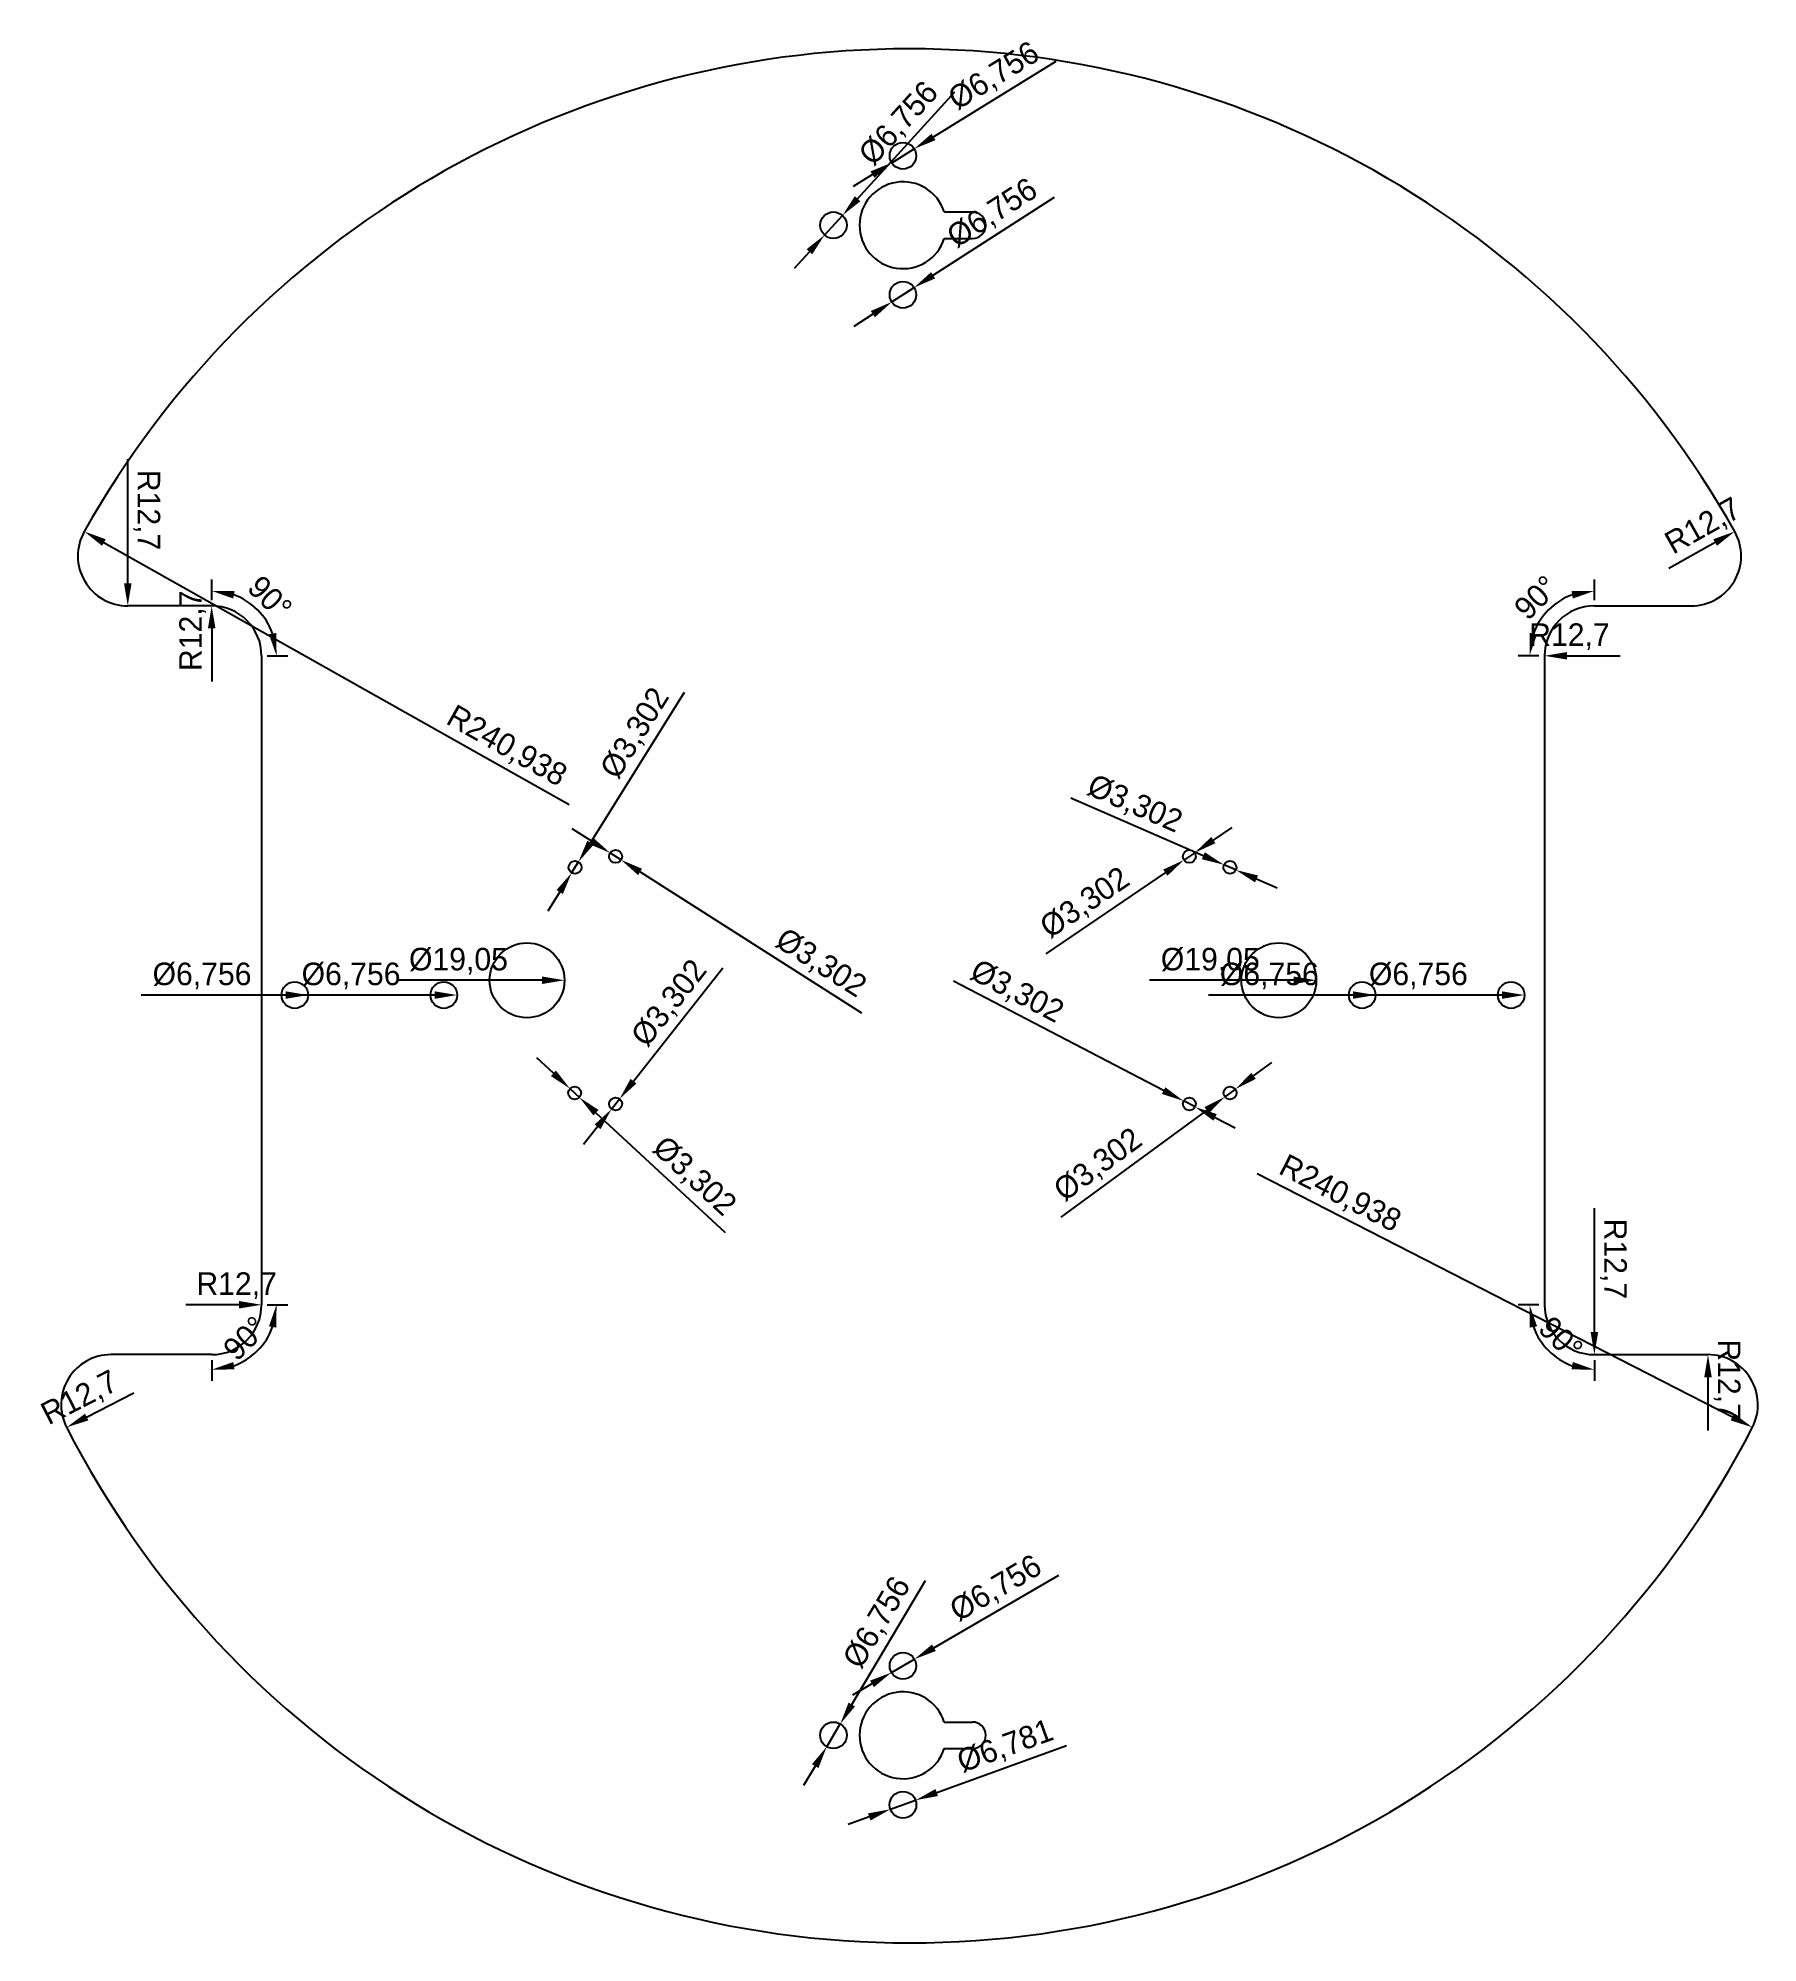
# Model space of a CAD drawing. Header units: millimetres. Extents: x 162 to 600, y -729 to -244.
import ezdxf

# ---------------------------------------------------------------- set-up
doc = ezdxf.new("R2010")
doc.units = ezdxf.units.MM
doc.layers.add('Dimensions', color=7, linetype='Continuous')
doc.layers.add('Sketch plane 01', color=7, linetype='Continuous')
doc.dimstyles.new('ISO-25', dxfattribs={"dimtxt": 2.5, "dimasz": 2.5, "dimexe": 1.25, "dimexo": 0.625, "dimtad": 1, "dimtxsty": 'Standard', "dimcen": 2.5, "dimadec": 0, "dimazin": 0, "dimtfac": 1, "dimtmove": 0, "dimatfit": 3, "dimfxl": 1, "dimarcsym": 0})

# ---------------------------------------------------------------- blocks, each defined once
blk = doc.blocks.new('*D1')
at = {"layer": 'Defpoints', "color": 0}
for p in [(173.93, -370.01), (383.92, -488.15)]:
    blk.add_point(p, dxfattribs=at)
at = {"layer": 'Dimensions', "color": 140, "lineweight": -2}
blk.add_line((178.93, -372.82), (297.31, -439.43), dxfattribs=at)
at = {"layer": 'Dimensions', "color": 140}
blk.add_solid([(179.4, -371.99), (178.46, -373.66), (173.93, -370.01)], dxfattribs=at)
at = {"layer": 'Dimensions', "color": 140, "insert": (281.3, -424.86), "char_height": 5.737, "attachment_point": 5, "rotation": 330.6365}
blk.add_mtext('R240,938', dxfattribs=at)
blk = doc.blocks.new('*D2')
at = {"layer": 'Defpoints', "color": 0}
for p in [(180.74, -592.14), (169.44, -597.92)]:
    blk.add_point(p, dxfattribs=at)
at = {"layer": 'Dimensions', "color": 140, "lineweight": -2}
blk.add_line((174.54, -595.31), (186.58, -589.15), dxfattribs=at)
at = {"layer": 'Dimensions', "color": 140}
blk.add_solid([(174.11, -594.46), (174.98, -596.16), (169.44, -597.92)], dxfattribs=at)
at = {"layer": 'Dimensions', "color": 140, "insert": (172.88, -590.71), "char_height": 5.737, "attachment_point": 5, "rotation": 27.1031}
blk.add_mtext('R12,7', dxfattribs=at)
blk = doc.blocks.new('*D3')
at = {"layer": 'Defpoints', "color": 0}
for p in [(185, -376.24), (185, -388.94)]:
    blk.add_point(p, dxfattribs=at)
at = {"layer": 'Dimensions', "color": 140, "lineweight": -2}
blk.add_line((185, -383.2), (185, -351.65), dxfattribs=at)
at = {"layer": 'Dimensions', "color": 140}
blk.add_solid([(184.04, -383.2), (185.96, -383.2), (185, -388.94)], dxfattribs=at)
at = {"layer": 'Dimensions', "color": 140, "insert": (189.85, -364.56), "char_height": 5.737, "attachment_point": 5, "rotation": 270}
blk.add_mtext('R12,7', dxfattribs=at)
blk = doc.blocks.new('*D4')
at = {"layer": 'Defpoints', "color": 0}
for p in [(545.48, -401.64), (558.18, -401.64)]:
    blk.add_point(p, dxfattribs=at)
at = {"layer": 'Dimensions', "color": 140, "lineweight": -2}
blk.add_line((551.22, -401.64), (564.74, -401.64), dxfattribs=at)
at = {"layer": 'Dimensions', "color": 140}
blk.add_solid([(551.22, -400.68), (551.22, -402.59), (545.48, -401.64)], dxfattribs=at)
at = {"layer": 'Dimensions', "color": 140, "insert": (551.83, -396.79), "char_height": 5.737, "attachment_point": 5}
blk.add_mtext('R12,7', dxfattribs=at)
blk = doc.blocks.new('*D5')
at = {"layer": 'Defpoints', "color": 0}
for p in [(593.9, -370.01), (582.83, -376.24)]:
    blk.add_point(p, dxfattribs=at)
at = {"layer": 'Dimensions', "color": 140, "lineweight": -2}
blk.add_line((588.9, -372.82), (577.12, -379.45), dxfattribs=at)
at = {"layer": 'Dimensions', "color": 140}
blk.add_solid([(589.37, -373.66), (588.43, -371.99), (593.9, -370.01)], dxfattribs=at)
at = {"layer": 'Dimensions', "color": 140, "insert": (585.99, -368.9), "char_height": 5.737, "attachment_point": 5, "rotation": 29.3635}
blk.add_mtext('R12,7', dxfattribs=at)
blk = doc.blocks.new('*D6')
at = {"layer": 'Defpoints', "color": 0}
for p in [(558.18, -566.74), (558.18, -579.44)]:
    blk.add_point(p, dxfattribs=at)
at = {"layer": 'Dimensions', "color": 140, "lineweight": -2}
blk.add_line((558.18, -573.7), (558.18, -542.15), dxfattribs=at)
at = {"layer": 'Dimensions', "color": 140}
blk.add_solid([(557.23, -573.7), (559.14, -573.7), (558.18, -579.44)], dxfattribs=at)
at = {"layer": 'Dimensions', "color": 140, "insert": (563.03, -555.06), "char_height": 5.737, "attachment_point": 5, "rotation": 270}
blk.add_mtext('R12,7', dxfattribs=at)
blk = doc.blocks.new('*D7')
at = {"layer": 'Defpoints', "color": 0}
for p in [(383.92, -488.15), (598.4, -597.92)]:
    blk.add_point(p, dxfattribs=at)
at = {"layer": 'Dimensions', "color": 140, "lineweight": -2}
blk.add_line((593.29, -595.31), (472.37, -533.42), dxfattribs=at)
at = {"layer": 'Dimensions', "color": 140}
blk.add_solid([(592.85, -596.16), (593.72, -594.46), (598.4, -597.92)], dxfattribs=at)
at = {"layer": 'Dimensions', "color": 140, "insert": (493.36, -538.72), "char_height": 5.737, "attachment_point": 5, "rotation": 332.8969}
blk.add_mtext('R240,938', dxfattribs=at)
blk = doc.blocks.new('*D8')
at = {"layer": 'Defpoints', "color": 0}
for p in [(587.09, -579.44), (587.09, -592.14)]:
    blk.add_point(p, dxfattribs=at)
at = {"layer": 'Dimensions', "color": 140, "lineweight": -2}
blk.add_line((587.09, -585.17), (587.09, -598.69), dxfattribs=at)
at = {"layer": 'Dimensions', "color": 140}
blk.add_solid([(588.05, -585.17), (586.13, -585.17), (587.09, -579.44)], dxfattribs=at)
at = {"layer": 'Dimensions', "color": 140, "insert": (591.94, -585.79), "char_height": 5.737, "attachment_point": 5, "rotation": 270}
blk.add_mtext('R12,7', dxfattribs=at)
blk = doc.blocks.new('*D9')
at = {"layer": 'Defpoints', "color": 0}
for p in [(206.35, -388.94), (206.35, -401.64)]:
    blk.add_point(p, dxfattribs=at)
at = {"layer": 'Dimensions', "color": 140, "lineweight": -2}
blk.add_line((206.35, -394.67), (206.35, -408.19), dxfattribs=at)
at = {"layer": 'Dimensions', "color": 140}
blk.add_solid([(207.31, -394.67), (205.4, -394.67), (206.35, -388.94)], dxfattribs=at)
at = {"layer": 'Dimensions', "color": 140, "insert": (201.5, -395.29), "char_height": 5.737, "attachment_point": 5, "rotation": 90}
blk.add_mtext('R12,7', dxfattribs=at)
blk = doc.blocks.new('*D10')
at = {"layer": 'Defpoints', "color": 0}
for p in [(206.35, -566.74), (219.05, -566.74)]:
    blk.add_point(p, dxfattribs=at)
at = {"layer": 'Dimensions', "color": 140, "lineweight": -2}
blk.add_line((213.32, -566.74), (199.79, -566.74), dxfattribs=at)
at = {"layer": 'Dimensions', "color": 140}
blk.add_solid([(213.32, -567.69), (213.32, -565.78), (219.05, -566.74)], dxfattribs=at)
at = {"layer": 'Dimensions', "color": 140, "insert": (212.7, -561.89), "char_height": 5.737, "attachment_point": 5}
blk.add_mtext('R12,7', dxfattribs=at)
blk = doc.blocks.new('*D11')
at = {"layer": 'Defpoints', "color": 0}
for p in [(466.83, -511.89), (464.16, -513.84)]:
    blk.add_point(p, dxfattribs=at)
at = {"layer": 'Dimensions', "color": 140, "lineweight": -2}
for p, q in [((471.45, -508.5), (476.08, -505.1)), ((466.83, -511.89), (464.16, -513.84)), ((459.54, -517.23), (422.43, -544.43))]:
    blk.add_line(p, q, dxfattribs=at)
at = {"layer": 'Dimensions', "color": 140}
for points in [[(470.89, -507.73), (472.02, -509.27), (466.83, -511.89)], [(460.1, -518), (458.97, -516.46), (464.16, -513.84)]]:
    blk.add_solid(points, dxfattribs=at)
at = {"layer": 'Dimensions', "color": 140, "insert": (432.07, -531.36), "char_height": 5.737, "attachment_point": 5, "rotation": 36.2431}
blk.add_mtext('%%c3,302', dxfattribs=at)
blk = doc.blocks.new('*D12')
at = {"layer": 'Defpoints', "color": 0}
for p in [(385.09, -307.95), (379.41, -311.61)]:
    blk.add_point(p, dxfattribs=at)
at = {"layer": 'Dimensions', "color": 140, "lineweight": -2}
for p, q in [((389.91, -304.84), (420.79, -284.93)), ((379.41, -311.61), (385.09, -307.95)), ((374.59, -314.72), (369.77, -317.82))]:
    blk.add_line(p, q, dxfattribs=at)
at = {"layer": 'Dimensions', "color": 140}
for points in [[(389.39, -304.04), (390.43, -305.64), (385.09, -307.95)], [(375.11, -315.52), (374.07, -313.91), (379.41, -311.61)]]:
    blk.add_solid(points, dxfattribs=at)
at = {"layer": 'Dimensions', "color": 140, "insert": (405.14, -289.26), "char_height": 5.737, "attachment_point": 5, "rotation": 32.8047}
blk.add_mtext('%%c6,756', dxfattribs=at)
blk = doc.blocks.new('*D13')
at = {"layer": 'Defpoints', "color": 0}
for p in [(385.44, -692.79), (379.06, -695.09)]:
    blk.add_point(p, dxfattribs=at)
at = {"layer": 'Dimensions', "color": 140, "lineweight": -2}
for p, q in [((390.83, -690.83), (423.84, -678.89)), ((379.06, -695.09), (385.44, -692.79)), ((373.67, -697.05), (368.27, -699))]:
    blk.add_line(p, q, dxfattribs=at)
at = {"layer": 'Dimensions', "color": 140}
for points in [[(390.51, -689.94), (391.16, -691.73), (385.44, -692.79)], [(373.99, -697.95), (373.34, -696.15), (379.06, -695.09)]]:
    blk.add_solid(points, dxfattribs=at)
at = {"layer": 'Dimensions', "color": 140, "insert": (408.38, -679.33), "char_height": 5.737, "attachment_point": 5, "rotation": 19.8963}
blk.add_mtext('%%c6,781', dxfattribs=at)
blk = doc.blocks.new('*D14')
at = {"layer": 'Defpoints', "color": 0}
for p in [(468.38, -484.19), (487.43, -484.19)]:
    blk.add_point(p, dxfattribs=at)
at = {"layer": 'Dimensions', "color": 140, "lineweight": -2}
blk.add_line((481.69, -484.19), (444.95, -484.19), dxfattribs=at)
at = {"layer": 'Dimensions', "color": 140}
blk.add_solid([(481.69, -485.14), (481.69, -483.23), (487.43, -484.19)], dxfattribs=at)
at = {"layer": 'Dimensions', "color": 140, "insert": (460.45, -479.34), "char_height": 5.737, "attachment_point": 5}
blk.add_mtext('%%c19,05', dxfattribs=at)
blk = doc.blocks.new('*D15')
at = {"layer": 'Defpoints', "color": 0}
for p in [(366.3, -673.37), (362.85, -679.18)]:
    blk.add_point(p, dxfattribs=at)
at = {"layer": 'Dimensions', "color": 140, "lineweight": -2}
for p, q in [((369.23, -668.44), (388, -636.86)), ((362.85, -679.18), (366.3, -673.37)), ((359.91, -684.11), (356.98, -689.04))]:
    blk.add_line(p, q, dxfattribs=at)
at = {"layer": 'Dimensions', "color": 140}
for points in [[(368.41, -667.95), (370.05, -668.93), (366.3, -673.37)], [(360.74, -684.6), (359.09, -683.62), (362.85, -679.18)]]:
    blk.add_solid(points, dxfattribs=at)
at = {"layer": 'Dimensions', "color": 140, "insert": (375.91, -647.71), "char_height": 5.737, "attachment_point": 5, "rotation": 59.2709}
blk.add_mtext('%%c6,756', dxfattribs=at)
blk = doc.blocks.new('*D16')
at = {"layer": 'Defpoints', "color": 0}
for p in [(277.08, -484.19), (296.13, -484.19)]:
    blk.add_point(p, dxfattribs=at)
at = {"layer": 'Dimensions', "color": 140, "lineweight": -2}
blk.add_line((290.39, -484.19), (253.65, -484.19), dxfattribs=at)
at = {"layer": 'Dimensions', "color": 140}
blk.add_solid([(290.39, -485.14), (290.39, -483.23), (296.13, -484.19)], dxfattribs=at)
at = {"layer": 'Dimensions', "color": 140, "insert": (269.15, -479.34), "char_height": 5.737, "attachment_point": 5}
blk.add_mtext('%%c19,05', dxfattribs=at)
blk = doc.blocks.new('*D17')
at = {"layer": 'Defpoints', "color": 0}
for p in [(299.69, -454.06), (297.95, -456.86)]:
    blk.add_point(p, dxfattribs=at)
at = {"layer": 'Dimensions', "color": 140, "lineweight": -2}
for p, q in [((302.73, -449.19), (326.65, -410.87)), ((297.95, -456.86), (299.69, -454.06)), ((294.91, -461.73), (291.87, -466.59))]:
    blk.add_line(p, q, dxfattribs=at)
at = {"layer": 'Dimensions', "color": 140}
for points in [[(301.92, -448.69), (303.54, -449.7), (299.69, -454.06)], [(295.72, -462.23), (294.1, -461.22), (297.95, -456.86)]]:
    blk.add_solid(points, dxfattribs=at)
at = {"layer": 'Dimensions', "color": 140, "insert": (314.33, -421.46), "char_height": 5.737, "attachment_point": 5, "rotation": 58.0273}
blk.add_mtext('%%c3,302', dxfattribs=at)
blk = doc.blocks.new('*D18')
at = {"layer": 'Defpoints', "color": 0}
for p in [(224.12, -487.95), (230.88, -487.95)]:
    blk.add_point(p, dxfattribs=at)
at = {"layer": 'Dimensions', "color": 140, "lineweight": -2}
blk.add_line((225.14, -487.95), (188.4, -487.95), dxfattribs=at)
at = {"layer": 'Dimensions', "color": 140}
blk.add_solid([(225.14, -488.91), (225.14, -487), (230.88, -487.95)], dxfattribs=at)
at = {"layer": 'Dimensions', "color": 140, "insert": (203.9, -483.1), "char_height": 5.737, "attachment_point": 5}
blk.add_mtext('%%c6,756', dxfattribs=at)
blk = doc.blocks.new('*D19')
at = {"layer": 'Defpoints', "color": 0}
for p in [(297.51, -511.74), (299.93, -513.99)]:
    blk.add_point(p, dxfattribs=at)
at = {"layer": 'Dimensions', "color": 140, "lineweight": -2}
for p, q in [((293.3, -507.85), (289.09, -503.95)), ((297.51, -511.74), (299.93, -513.99)), ((304.14, -517.88), (337.05, -548.35))]:
    blk.add_line(p, q, dxfattribs=at)
at = {"layer": 'Dimensions', "color": 140}
for points in [[(292.65, -508.55), (293.95, -507.14), (297.51, -511.74)], [(304.79, -517.18), (303.49, -518.58), (299.93, -513.99)]]:
    blk.add_solid(points, dxfattribs=at)
at = {"layer": 'Dimensions', "color": 140, "insert": (328.97, -534.26), "char_height": 5.737, "attachment_point": 5, "rotation": 317.2118}
blk.add_mtext('%%c3,302', dxfattribs=at)
blk = doc.blocks.new('*D20')
at = {"layer": 'Defpoints', "color": 0}
for p in [(379.38, -276.2), (385.12, -272.65)]:
    blk.add_point(p, dxfattribs=at)
at = {"layer": 'Dimensions', "color": 140, "lineweight": -2}
for p, q in [((390.01, -269.63), (421.27, -250.33)), ((379.38, -276.2), (385.12, -272.65)), ((374.49, -279.21), (369.61, -282.22))]:
    blk.add_line(p, q, dxfattribs=at)
at = {"layer": 'Dimensions', "color": 140}
for points in [[(389.5, -268.82), (390.51, -270.45), (385.12, -272.65)], [(375, -280.02), (373.99, -278.4), (379.38, -276.2)]]:
    blk.add_solid(points, dxfattribs=at)
at = {"layer": 'Dimensions', "color": 140, "insert": (405.53, -254.35), "char_height": 5.737, "attachment_point": 5, "rotation": 31.6868}
blk.add_mtext('%%c6,756', dxfattribs=at)
blk = doc.blocks.new('*D21')
at = {"layer": 'Defpoints', "color": 0}
for p in [(262.04, -487.95), (268.8, -487.95)]:
    blk.add_point(p, dxfattribs=at)
at = {"layer": 'Dimensions', "color": 140, "lineweight": -2}
blk.add_line((263.06, -487.95), (226.32, -487.95), dxfattribs=at)
at = {"layer": 'Dimensions', "color": 140}
blk.add_solid([(263.06, -488.91), (263.06, -487), (268.8, -487.95)], dxfattribs=at)
at = {"layer": 'Dimensions', "color": 140, "insert": (241.82, -483.1), "char_height": 5.737, "attachment_point": 5}
blk.add_mtext('%%c6,756', dxfattribs=at)
blk = doc.blocks.new('*D22')
at = {"layer": 'Defpoints', "color": 0}
for p in [(307.73, -451.78), (310.51, -453.55)]:
    blk.add_point(p, dxfattribs=at)
at = {"layer": 'Dimensions', "color": 140, "lineweight": -2}
for p, q in [((302.89, -448.7), (298.04, -445.62)), ((307.73, -451.78), (310.51, -453.55)), ((315.36, -456.62), (371.72, -492.45))]:
    blk.add_line(p, q, dxfattribs=at)
at = {"layer": 'Dimensions', "color": 140}
for points in [[(302.37, -449.51), (303.4, -447.89), (307.73, -451.78)], [(315.87, -455.82), (314.84, -457.43), (310.51, -453.55)]]:
    blk.add_solid(points, dxfattribs=at)
at = {"layer": 'Dimensions', "color": 140, "insert": (361.24, -480.04), "char_height": 5.737, "attachment_point": 5, "rotation": 327.5625}
blk.add_mtext('%%c3,302', dxfattribs=at)
blk = doc.blocks.new('*D23')
at = {"layer": 'Defpoints', "color": 0}
for p in [(366.84, -289.6), (362.3, -294.6)]:
    blk.add_point(p, dxfattribs=at)
at = {"layer": 'Dimensions', "color": 140, "lineweight": -2}
for p, q in [((370.7, -285.36), (395.42, -258.17)), ((362.3, -294.6), (366.84, -289.6)), ((358.44, -298.84), (354.58, -303.09))]:
    blk.add_line(p, q, dxfattribs=at)
at = {"layer": 'Dimensions', "color": 140}
for points in [[(370, -284.71), (371.41, -286), (366.84, -289.6)], [(359.15, -299.49), (357.73, -298.2), (362.3, -294.6)]]:
    blk.add_solid(points, dxfattribs=at)
at = {"layer": 'Dimensions', "color": 140, "insert": (381.4, -266.38), "char_height": 5.737, "attachment_point": 5, "rotation": 47.7303}
blk.add_mtext('%%c6,756', dxfattribs=at)
blk = doc.blocks.new('*D24')
at = {"layer": 'Defpoints', "color": 0}
for p in [(308.1, -516.96), (310.14, -514.37)]:
    blk.add_point(p, dxfattribs=at)
at = {"layer": 'Dimensions', "color": 140, "lineweight": -2}
for p, q in [((313.69, -509.86), (336.42, -480.99)), ((308.1, -516.96), (310.14, -514.37)), ((304.55, -521.47), (301, -525.97))]:
    blk.add_line(p, q, dxfattribs=at)
at = {"layer": 'Dimensions', "color": 140}
for points in [[(312.94, -509.27), (314.44, -510.45), (310.14, -514.37)], [(305.3, -522.06), (303.8, -520.87), (308.1, -516.96)]]:
    blk.add_solid(points, dxfattribs=at)
at = {"layer": 'Dimensions', "color": 140, "insert": (323.02, -490.17), "char_height": 5.737, "attachment_point": 5, "rotation": 51.7805}
blk.add_mtext('%%c3,302', dxfattribs=at)
blk = doc.blocks.new('*D25')
at = {"layer": 'Defpoints', "color": 0}
for p in [(385.17, -656.9), (379.33, -660.3)]:
    blk.add_point(p, dxfattribs=at)
at = {"layer": 'Dimensions', "color": 140, "lineweight": -2}
for p, q in [((390.13, -654.01), (421.87, -635.51)), ((379.33, -660.3), (385.17, -656.9)), ((374.37, -663.19), (369.42, -666.07))]:
    blk.add_line(p, q, dxfattribs=at)
at = {"layer": 'Dimensions', "color": 140}
for points in [[(389.64, -653.18), (390.61, -654.83), (385.17, -656.9)], [(374.86, -664.01), (373.89, -662.36), (379.33, -660.3)]]:
    blk.add_solid(points, dxfattribs=at)
at = {"layer": 'Dimensions', "color": 140, "insert": (406.03, -639.12), "char_height": 5.737, "attachment_point": 5, "rotation": 30.2322}
blk.add_mtext('%%c6,756', dxfattribs=at)
blk = doc.blocks.new('*D26')
at = {"layer": 'Defpoints', "color": 0}
for p in [(453.66, -514.9), (456.58, -516.42)]:
    blk.add_point(p, dxfattribs=at)
at = {"layer": 'Dimensions', "color": 140, "lineweight": -2}
for p, q in [((448.57, -512.25), (395.15, -484.44)), ((456.58, -516.42), (453.66, -514.9)), ((461.67, -519.07), (466.76, -521.72))]:
    blk.add_line(p, q, dxfattribs=at)
at = {"layer": 'Dimensions', "color": 140}
for points in [[(448.13, -513.1), (449.01, -511.4), (453.66, -514.9)], [(462.11, -518.23), (461.23, -519.92), (456.58, -516.42)]]:
    blk.add_solid(points, dxfattribs=at)
at = {"layer": 'Dimensions', "color": 140, "insert": (411.14, -487.3), "char_height": 5.737, "attachment_point": 5, "rotation": 332.493}
blk.add_mtext('%%c3,302', dxfattribs=at)
blk = doc.blocks.new('*D27')
at = {"layer": 'Defpoints', "color": 0}
for p in [(463.93, -454.8), (466.96, -456.12)]:
    blk.add_point(p, dxfattribs=at)
at = {"layer": 'Dimensions', "color": 140, "lineweight": -2}
for p, q in [((458.67, -452.51), (424.99, -437.82)), ((466.96, -456.12), (463.93, -454.8)), ((472.22, -458.41), (477.48, -460.71))]:
    blk.add_line(p, q, dxfattribs=at)
at = {"layer": 'Dimensions', "color": 140}
for points in [[(458.29, -453.38), (459.06, -451.63), (463.93, -454.8)], [(472.6, -457.54), (471.83, -459.29), (466.96, -456.12)]]:
    blk.add_solid(points, dxfattribs=at)
at = {"layer": 'Dimensions', "color": 140, "insert": (441.14, -439.57), "char_height": 5.737, "attachment_point": 5, "rotation": 336.4405}
blk.add_mtext('%%c3,302', dxfattribs=at)
blk = doc.blocks.new('*D28')
at = {"layer": 'Defpoints', "color": 0}
for p in [(495.7, -487.95), (502.46, -487.95)]:
    blk.add_point(p, dxfattribs=at)
at = {"layer": 'Dimensions', "color": 140, "lineweight": -2}
blk.add_line((496.72, -487.95), (459.98, -487.95), dxfattribs=at)
at = {"layer": 'Dimensions', "color": 140}
blk.add_solid([(496.72, -488.91), (496.72, -487), (502.46, -487.95)], dxfattribs=at)
at = {"layer": 'Dimensions', "color": 140, "insert": (475.48, -483.1), "char_height": 5.737, "attachment_point": 5}
blk.add_mtext('%%c6,756', dxfattribs=at)
blk = doc.blocks.new('*D29')
at = {"layer": 'Defpoints', "color": 0}
for p in [(453.75, -453.59), (456.49, -451.74)]:
    blk.add_point(p, dxfattribs=at)
at = {"layer": 'Dimensions', "color": 140, "lineweight": -2}
for p, q in [((461.23, -448.51), (465.98, -445.29)), ((456.49, -451.74), (453.75, -453.59)), ((449.01, -456.81), (418.6, -477.44))]:
    blk.add_line(p, q, dxfattribs=at)
at = {"layer": 'Dimensions', "color": 140}
for points in [[(460.7, -447.72), (461.77, -449.31), (456.49, -451.74)], [(449.54, -457.6), (448.47, -456.02), (453.75, -453.59)]]:
    blk.add_solid(points, dxfattribs=at)
at = {"layer": 'Dimensions', "color": 140, "insert": (428.71, -464.72), "char_height": 5.737, "attachment_point": 5, "rotation": 34.1585}
blk.add_mtext('%%c3,302', dxfattribs=at)
blk = doc.blocks.new('*D30')
at = {"layer": 'Defpoints', "color": 0}
for p in [(533.62, -487.95), (540.38, -487.95)]:
    blk.add_point(p, dxfattribs=at)
at = {"layer": 'Dimensions', "color": 140, "lineweight": -2}
blk.add_line((534.64, -487.95), (497.9, -487.95), dxfattribs=at)
at = {"layer": 'Dimensions', "color": 140}
blk.add_solid([(534.64, -488.91), (534.64, -487), (540.38, -487.95)], dxfattribs=at)
at = {"layer": 'Dimensions', "color": 140, "insert": (513.4, -483.1), "char_height": 5.737, "attachment_point": 5}
blk.add_mtext('%%c6,756', dxfattribs=at)
blk = doc.blocks.new('*D31')
at = {"layer": 'Defpoints', "color": 0}
for p in [(549.93, -387.34), (558.18, -388.94), (545.48, -401.64), (558.18, -401.64)]:
    blk.add_point(p, dxfattribs=at)
at = {"layer": 'Dimensions', "color": 140, "lineweight": -2}
for p, q in [((558.18, -387.5), (558.18, -382.26)), ((544.05, -401.64), (538.81, -401.64))]:
    blk.add_line(p, q, dxfattribs=at)
blk.add_arc((558.18, -401.64), 16.51, 110.0097, 159.9903, dxfattribs=at)
at = {"layer": 'Dimensions', "color": 140}
for points in [[(552.7, -387.07), (552.37, -385.18), (558.18, -385.13)], [(541.73, -395.82), (543.61, -396.15), (541.67, -401.64)]]:
    blk.add_solid(points, dxfattribs=at)
at = {"layer": 'Dimensions', "color": 140, "insert": (543.37, -386.82), "char_height": 5.737, "attachment_point": 5, "rotation": 45}
blk.add_mtext('90%%d', dxfattribs=at)
blk = doc.blocks.new('*D32')
at = {"layer": 'Defpoints', "color": 0}
for p in [(206.35, -388.94), (220.65, -393.38), (206.35, -401.64), (219.05, -401.64)]:
    blk.add_point(p, dxfattribs=at)
at = {"layer": 'Dimensions', "color": 140, "lineweight": -2}
for p, q in [((206.35, -387.5), (206.35, -382.26)), ((220.49, -401.64), (225.73, -401.64))]:
    blk.add_line(p, q, dxfattribs=at)
blk.add_arc((206.35, -401.64), 16.51, 20.0097, 69.9903, dxfattribs=at)
at = {"layer": 'Dimensions', "color": 140}
for points in [[(212.17, -385.18), (211.84, -387.07), (206.35, -385.13)], [(220.92, -396.15), (222.81, -395.82), (222.86, -401.64)]]:
    blk.add_solid(points, dxfattribs=at)
at = {"layer": 'Dimensions', "color": 140, "insert": (221.17, -386.82), "char_height": 5.737, "attachment_point": 5, "rotation": 315}
blk.add_mtext('90%%d', dxfattribs=at)
blk = doc.blocks.new('*D33')
at = {"layer": 'Defpoints', "color": 0}
for p in [(545.48, -566.74), (558.18, -566.74), (543.89, -574.99), (558.18, -579.44)]:
    blk.add_point(p, dxfattribs=at)
at = {"layer": 'Dimensions', "color": 140, "lineweight": -2}
for p, q in [((544.05, -566.74), (538.81, -566.74)), ((558.18, -580.87), (558.18, -586.12))]:
    blk.add_line(p, q, dxfattribs=at)
blk.add_arc((558.18, -566.74), 16.51, 200.0097, 249.9903, dxfattribs=at)
at = {"layer": 'Dimensions', "color": 140}
for points in [[(543.61, -572.22), (541.73, -572.55), (541.67, -566.74)], [(552.37, -583.19), (552.7, -581.31), (558.18, -583.25)]]:
    blk.add_solid(points, dxfattribs=at)
at = {"layer": 'Dimensions', "color": 140, "insert": (549.65, -575.27), "char_height": 5.737, "attachment_point": 5, "rotation": 315}
blk.add_mtext('90%%d', dxfattribs=at)
blk = doc.blocks.new('*D34')
at = {"layer": 'Defpoints', "color": 0}
for p in [(206.35, -566.74), (219.05, -566.74), (206.35, -579.44), (214.61, -581.04)]:
    blk.add_point(p, dxfattribs=at)
at = {"layer": 'Dimensions', "color": 140, "lineweight": -2}
for p, q in [((220.49, -566.74), (225.73, -566.74)), ((206.35, -580.87), (206.35, -586.12))]:
    blk.add_line(p, q, dxfattribs=at)
blk.add_arc((206.35, -566.74), 16.51, 290.0097, 339.9903, dxfattribs=at)
at = {"layer": 'Dimensions', "color": 140}
for points in [[(222.81, -572.55), (220.92, -572.22), (222.86, -566.74)], [(211.84, -581.31), (212.17, -583.19), (206.35, -583.25)]]:
    blk.add_solid(points, dxfattribs=at)
at = {"layer": 'Dimensions', "color": 140, "insert": (214.89, -575.27), "char_height": 5.737, "attachment_point": 5, "rotation": 45}
blk.add_mtext('90%%d', dxfattribs=at)

msp = doc.modelspace()

# ---------------------------------------------------------------- linework, layer by layer
at = {"layer": 'Sketch plane 01'}
for p, q in [((392.77, -288.7218), (399.9285, -288.7218)), ((392.77, -295.4782), (399.9285, -295.4782)), ((206.3519, -388.9375), (185, -388.9375)), ((558.1848, -388.9375), (582.8307, -388.9375)), ((219.0519, -401.6375), (219.0519, -566.7375)), ((545.4848, -401.6375), (545.4848, -566.7375)), ((206.3519, -579.4375), (180.7406, -579.4375)), ((558.1848, -579.4375), (587.0901, -579.4375)), ((392.77, -672.8968), (399.9285, -672.8968)), ((392.77, -679.6532), (399.9285, -679.6532))]:
    msp.add_line(p, q, dxfattribs=at)
for centre, radius in [((382.2501, -274.4216), 3.3782), ((364.5717, -292.1), 3.3782), ((382.2501, -309.7784), 3.3782), ((298.8208, -455.4603), 1.651), ((309.1201, -452.6622), 1.651), ((455.1201, -452.6622), 1.651), ((465.4448, -455.4603), 1.651), ((286.6001, -484.1875), 9.525), ((477.9001, -484.1875), 9.525), ((227.5006, -487.9531), 3.3782), ((265.4203, -487.9531), 3.3782), ((499.0806, -487.9531), 3.3782), ((536.9995, -487.9531), 3.3782), ((298.7192, -512.864), 1.651), ((465.4956, -512.864), 1.651), ((309.1201, -515.6622), 1.651), ((455.1201, -515.6622), 1.651), ((382.2501, -658.5966), 3.3782), ((364.5717, -676.275), 3.3782), ((382.2501, -693.941), 3.3906)]:
    msp.add_circle(centre, radius, dxfattribs=at)
for centre, radius, start, end in [((383.9154, -488.1538), 240.938, 29.363539, 150.636461), ((382.2501, -292.1), 11.049, 17.803057, 342.19682), ((399.9285, -292.1), 3.3782, 270, 90), ((185, -376.2375), 12.7, 150.636461, 270), ((582.8307, -376.2375), 12.7, 270, 29.363539), ((206.3519, -401.6375), 12.7, 0, 90), ((558.1848, -401.6375), 12.7, 90, 180), ((206.3519, -566.7375), 12.7, 270, 360), ((558.1848, -566.7375), 12.7, 180, 270), ((180.7406, -592.1375), 12.7, 90, 207.103105), ((587.0901, -592.1375), 12.7, 332.896895, 90), ((383.9154, -488.1538), 240.938, 207.103105, 332.896895), ((382.2501, -676.275), 11.049, 17.803118, 342.196882), ((399.9285, -676.275), 3.3782, 270, 90)]:
    msp.add_arc(centre, radius, start, end, dxfattribs=at)

# ---------------------------------------------------------------- dimensions: what is measured, and where the dimension line sits
at = {"layer": 'Dimensions'}
for p1, p2, picture, middle in [((379.3755, -276.1961), (385.1247, -272.6471), '*D20', (408.0793, -258.4774)), ((362.2994, -294.5999), (366.8439, -289.6002), '*D23', (384.9884, -269.6385)), ((379.4106, -311.6086), (385.0896, -307.9482), '*D12', (407.7633, -293.3333)), ((297.9465, -456.8608), (299.695, -454.0597), '*D17', (318.4442, -424.0229)), ((466.9581, -456.1202), (463.9314, -454.8004), '*D27', (439.2042, -444.0181)), ((307.7266, -451.7766), (310.5135, -453.5477), '*D22', (358.6371, -484.1321)), ((456.4862, -451.7351), (453.7539, -453.5892), '*D29', (431.4318, -468.7356)), ((224.1224, -487.9531), (230.8788, -487.9531), '*D18', (203.9031, -487.9531)), ((262.0421, -487.9531), (268.7985, -487.9531), '*D21', (241.8227, -487.9531)), ((277.0751, -484.1875), (296.1251, -484.1875), '*D16', (269.1493, -484.1875)), ((308.0986, -516.9593), (310.1415, -514.365), '*D24', (326.8307, -493.1716)), ((456.5844, -516.4247), (453.6557, -514.8996), '*D26', (408.905, -491.5969)), ((468.3751, -484.1875), (487.4251, -484.1875), '*D14', (460.4493, -484.1875)), ((495.7024, -487.9531), (502.4588, -487.9531), '*D28', (475.4831, -487.9531)), ((533.6213, -487.9531), (540.3777, -487.9531), '*D30', (513.402, -487.9531)), ((297.5075, -511.7425), (299.9308, -513.9855), '*D19', (325.6765, -537.8165)), ((466.8271, -511.888), (464.164, -513.8401), '*D11', (434.9342, -535.2669)), ((379.3314, -660.2976), (385.1688, -656.8957), '*D25', (408.4757, -643.3132)), ((362.8455, -679.1789), (366.2979, -673.3711), '*D15', (380.082, -650.183)), ((379.0618, -695.0949), (385.4383, -692.7871), '*D13', (410.0333, -683.8856))]:
    dim = msp.add_diameter_dim_2p(p1=p1, p2=p2, dimstyle='ISO-25', override={"dimscale": 2.294648, "dimdec": 3, "dimzin": 8, "dimlunit": 2, "dimclrd": 140, "dimclre": 140, "dimclrt": 140}, dxfattribs=at)
    dim.commit()
    dim.dimension.update_dxf_attribs({"geometry": picture, "text_midpoint": middle, "dimtype": 163})
for center, mpoint, picture, middle in [((185, -376.2375), (185, -388.9375), '*D3', (185, -364.5569)), ((582.8307, -376.2375), (593.8991, -370.0101), '*D5', (588.3649, -373.1238)), ((383.9154, -488.1538), (173.9316, -370.0101), '*D1', (278.9235, -429.082)), ((206.3519, -401.6375), (206.3519, -388.9375), '*D9', (206.3519, -395.2875)), ((558.1848, -401.6375), (545.4848, -401.6375), '*D4', (551.8348, -401.6375)), ((383.9154, -488.1538), (598.3955, -597.9235), '*D7', (491.1554, -543.0387)), ((558.1848, -566.7375), (558.1848, -579.4375), '*D6', (558.1848, -555.0569)), ((206.3519, -566.7375), (219.0519, -566.7375), '*D10', (212.7019, -566.7375)), ((587.0901, -592.1375), (587.0901, -579.4375), '*D8', (587.0901, -585.7875)), ((180.7406, -592.1375), (169.4352, -597.9235), '*D2', (175.0879, -595.0305))]:
    dim = msp.add_radius_dim(center=center, mpoint=mpoint, dimstyle='ISO-25', override={"dimscale": 2.294648, "dimdec": 3, "dimzin": 8, "dimlunit": 2, "dimclrd": 140, "dimclre": 140, "dimclrt": 140}, dxfattribs=at)
    dim.commit()
    dim.dimension.update_dxf_attribs({"geometry": picture, "text_midpoint": middle, "dimtype": 164})
for base, center, p1, p2, picture, middle in [((220.65, -393.3825), (206.3519, -401.6375), (219.0519, -401.6375), (206.3519, -388.9375), '*D32', (218.0262, -389.9632)), ((549.9298, -387.3394), (558.1848, -401.6375), (558.1848, -388.9375), (545.4848, -401.6375), '*D31', (546.5104, -389.9632)), ((214.6069, -581.0356), (206.3519, -566.7375), (206.3519, -579.4375), (219.0519, -566.7375), '*D34', (218.0262, -578.4118)), ((543.8867, -574.9925), (558.1848, -566.7375), (545.4848, -566.7375), (558.1848, -579.4375), '*D33', (546.5104, -578.4118))]:
    dim = msp.add_angular_dim_3p(base=base, center=center, p1=p1, p2=p2, dimstyle='ISO-25', override={"dimscale": 2.294648, "dimlunit": 2, "dimclrd": 140, "dimclre": 140, "dimclrt": 140, "dimadec": 3, "dimazin": 2}, dxfattribs=at)
    dim.commit()
    dim.dimension.update_dxf_attribs({"geometry": picture, "text_midpoint": middle, "dimtype": 165})

doc.saveas('drawing.dxf')
